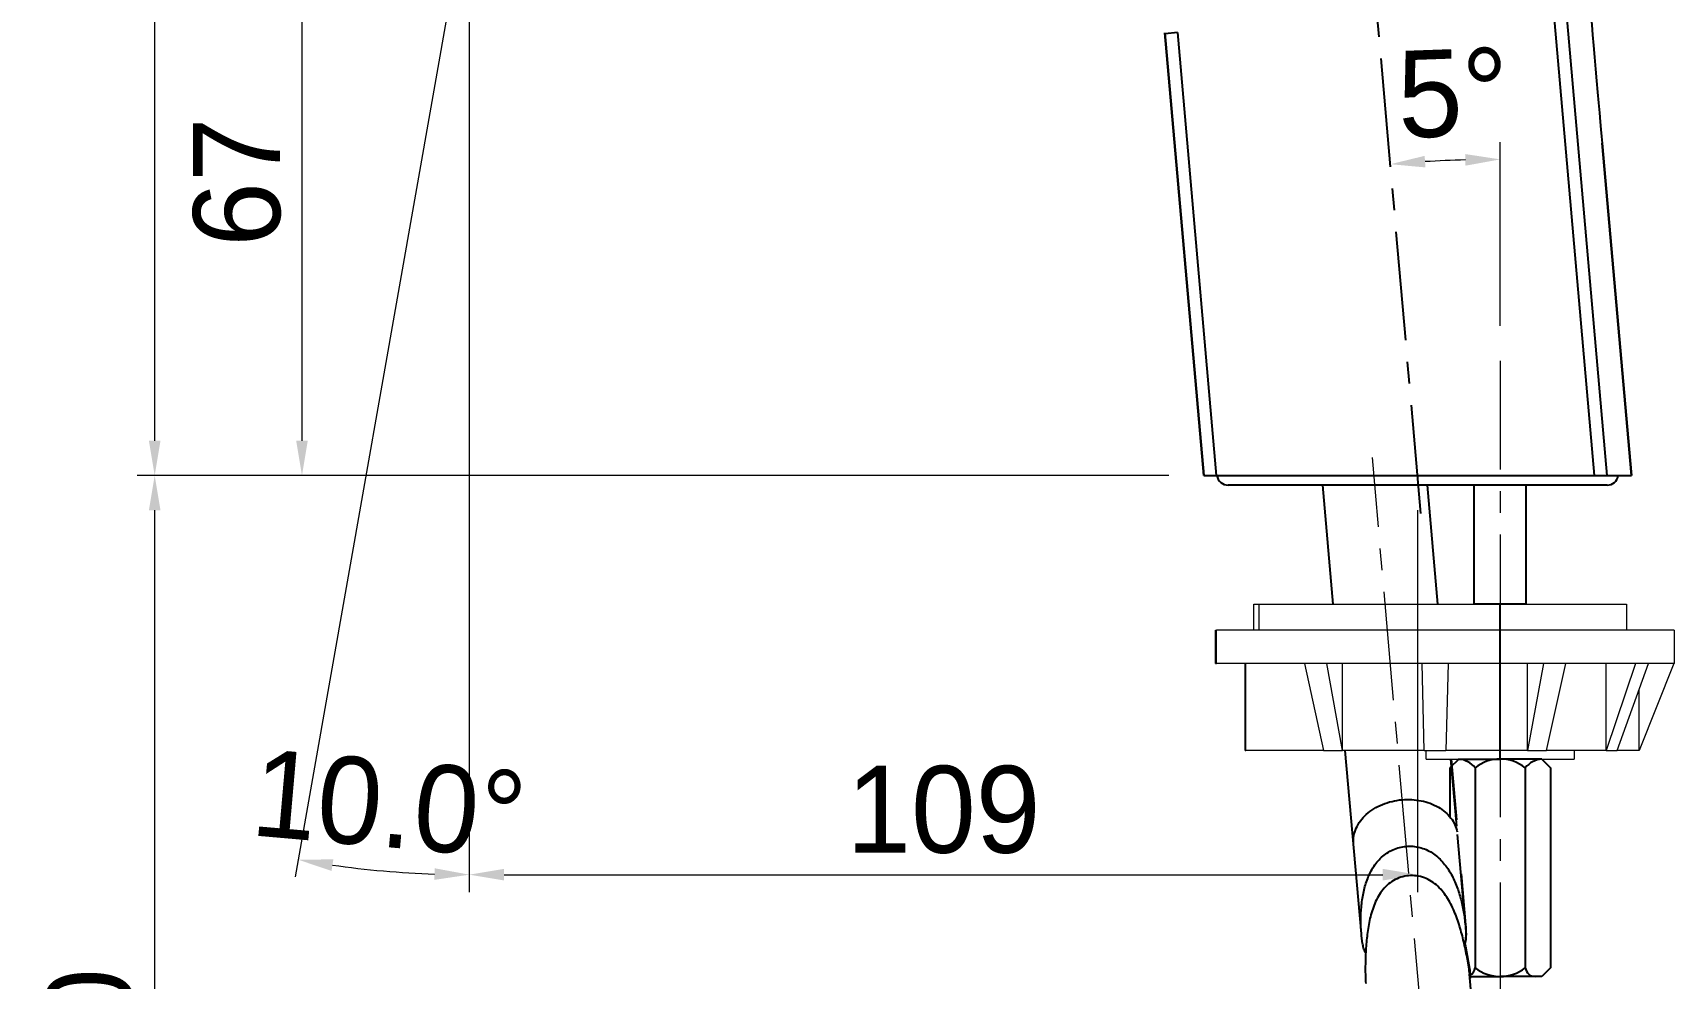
# Model space of a CAD drawing. Extents: x 0 to 790, y 0 to 579.
# Drawn here: x 364.7 to 553.5, y 209.8 to 318.5 of the extents above; entities that cross this region are included whole.
import ezdxf

# ---------------------------------------------------------------- set-up
doc = ezdxf.new("R2010")
doc.units = 0
doc.header["$LTSCALE"] = 10
doc.header["$MEASUREMENT"] = 0
doc.header["$PDMODE"] = 3
doc.header["$PDSIZE"] = -10
doc.linetypes.add('CENTER', pattern=[2, 1.25, -0.25, 0.25, -0.25])
doc.layers.get('0').update_dxf_attribs({"linetype": 'CONTINUOUS'})
doc.layers.get('DEFPOINTS').update_dxf_attribs({"linetype": 'CONTINUOUS'})
for name, color, linetype in [('1', 7, 'CONTINUOUS'), ('BODY', 7, 'CONTINUOUS'), ('DEF_LAYER_ASSEM_MEMBER', 7, 'CONTINUOUS'), ('DEFAULT_1', 7, 'CENTER')]:
    doc.layers.add(name, color=color, linetype=linetype)
doc.styles.add('Daelim Dimension', font='')
doc.styles.get('Daelim Dimension').set_extended_font_data('나눔고딕')
doc.dimstyles.new('DEFAULT', dxfattribs={"dimscale": 2, "dimtxt": 2, "dimasz": 2, "dimexe": 0, "dimexo": 2, "dimgap": 1, "dimtad": 1, "dimdec": 0, "dimzin": 9, "dimdsep": 46, "dimtxsty": 'Daelim Dimension', "dimcen": 0.5, "dimclrd": 5, "dimclre": 5, "dimclrt": 256, "dimadec": 1, "dimazin": 0, "dimtfac": 1, "dimtdec": 0, "dimtix": 1, "dimtmove": 0, "dimatfit": 3, "dimfxl": 0, "dimtolj": 1, "dimtzin": 1, "dimlwd": 9, "dimlwe": 9, "dimarcsym": 0})

# ---------------------------------------------------------------- blocks, each defined once
blk = doc.blocks.new('*D2')
at = {"color": 5, "lineweight": 9, "ltscale": 0.5, "transparency": 16777216}
for p, q in [((531.1742714469257, 404.2306472497947), (376.7626165327074, 404.2306472497946)), ((378.7626165327075, 271.5765475501411), (378.7626165327074, 400.2306472497946)), ((495.3610254515473, 267.5765475501411), (376.7626165327075, 267.5765475501411))]:
    blk.add_line(p, q, dxfattribs=at)
at = {"color": 5, "ltscale": 0.5, "transparency": 16777216}
for points in [[(378.0959498660407, 400.2306472497946), (379.4292831993741, 400.2306472497946), (378.7626165327074, 404.2306472497946)], [(378.0959498660408, 271.5765475501411), (379.4292831993741, 271.5765475501411), (378.7626165327075, 267.5765475501411)]]:
    blk.add_solid(points, dxfattribs=at)
at = {"layer": 'DEFPOINTS', "color": 0, "ltscale": 0.5, "transparency": 16777216}
for p in [(378.7626165327074, 404.2306472497946), (535.1742714469257, 404.2306472497947), (499.3610254515473, 267.5765475501411)]:
    blk.add_point(p, dxfattribs=at)
at = {"color": 7, "ltscale": 0.5, "transparency": 16777216, "insert": (371.3119727558834, 335.9035973999677), "char_height": 10, "attachment_point": 5, "rotation": 90, "style": 'Daelim Dimension'}
blk.add_mtext('\\A1;137', dxfattribs=at)
blk = doc.blocks.new('*D3')
at = {"color": 5, "lineweight": 9, "ltscale": 0.5, "transparency": 16777216}
for p, q in [((410.9300626088137, 335.0440208981412), (393.695234290076, 335.0440208981412)), ((395.695234290076, 331.0440208981412), (395.695234290076, 271.5765475501411)), ((495.3610254515944, 267.5765475501411), (393.695234290076, 267.5765475501411))]:
    blk.add_line(p, q, dxfattribs=at)
at = {"color": 5, "ltscale": 0.5, "transparency": 16777216}
for points in [[(395.0285676234093, 331.0440208981412), (396.3619009567427, 331.0440208981412), (395.695234290076, 335.0440208981412)], [(395.0285676234093, 271.5765475501411), (396.3619009567427, 271.5765475501411), (395.695234290076, 267.5765475501411)]]:
    blk.add_solid(points, dxfattribs=at)
at = {"layer": 'DEFPOINTS', "color": 0, "ltscale": 0.5, "transparency": 16777216}
for p in [(414.9300626088137, 335.0440208981412), (395.695234290076, 267.5765475501411), (499.3610254515944, 267.5765475501411)]:
    blk.add_point(p, dxfattribs=at)
at = {"color": 7, "ltscale": 0.5, "transparency": 16777216, "insert": (388.2517435890745, 301.310284224141), "char_height": 10, "attachment_point": 5, "rotation": 90, "style": 'Daelim Dimension'}
blk.add_mtext('\\A1;67', dxfattribs=at)
blk = doc.blocks.new('*D4')
at = {"color": 5, "lineweight": 9, "ltscale": 0.5, "transparency": 16777216}
for p, q in [((414.9300626091469, 329.043995898141), (414.9300626091443, 219.6840730766555)), ((413.5408771877817, 327.1655588739919), (394.8980178942389, 221.4366498964482))]:
    blk.add_line(p, q, dxfattribs=at)
blk.add_arc((414.9300626091471, 335.0440208982875), 113.3599478216319, 262.0218341121275, 267.9781658879067, dxfattribs=at)
at = {"color": 5, "ltscale": 0.5, "transparency": 16777216}
for points in [[(399.0920225877849, 222.1228015715978), (399.3003509470842, 223.4397590775521), (395.2453142495716, 223.4062654024728)], [(410.9424471463254, 222.4212076404437), (410.9189232587627, 221.0880818382435), (414.9300626091444, 221.6840730766555)]]:
    blk.add_solid(points, dxfattribs=at)
at = {"layer": 'DEFPOINTS', "color": 0, "ltscale": 0.5, "transparency": 16777216}
for p in [(417.882081629447, 351.7857526993411), (414.9300626091471, 335.0440208981411), (414.9300626091471, 333.043995898141), (414.235469898447, 331.1047898860411), (401.7697759214954, 222.4505724902121)]:
    blk.add_point(p, dxfattribs=at)
at = {"color": 7, "ltscale": 0.5, "transparency": 16777216, "insert": (405.7200317952617, 229.7728869851748), "char_height": 10, "attachment_point": 5, "rotation": 355.0000000000178, "style": 'Daelim Dimension'}
blk.add_mtext('\\A1;10.0°', dxfattribs=at)
blk = doc.blocks.new('*D5')
at = {"color": 5, "lineweight": 9, "ltscale": 0.5, "transparency": 16777216}
for p, q in [((414.9300626091471, 329.043995898141), (414.9300626091471, 219.6840730766555)), ((523.9546114713942, 263.576547550141), (523.9546114713942, 219.6840730766555)), ((418.9300626091471, 221.6840730766555), (519.9546114713942, 221.6840730766555))]:
    blk.add_line(p, q, dxfattribs=at)
at = {"color": 5, "ltscale": 0.5, "transparency": 16777216}
for points in [[(418.9300626091471, 222.3507397433222), (418.9300626091471, 221.0174064099889), (414.9300626091471, 221.6840730766555)], [(519.9546114713942, 222.3507397433222), (519.9546114713942, 221.0174064099889), (523.9546114713942, 221.6840730766555)]]:
    blk.add_solid(points, dxfattribs=at)
at = {"layer": 'DEFPOINTS', "color": 0, "ltscale": 0.5, "transparency": 16777216}
for p in [(414.9300626091471, 333.043995898141), (523.9546114713942, 267.576547550141), (523.9546114713942, 221.6840730766555)]:
    blk.add_point(p, dxfattribs=at)
at = {"color": 7, "ltscale": 0.5, "transparency": 16777216, "insert": (469.4423370402706, 229.1275637776569), "char_height": 10, "attachment_point": 5, "style": 'Daelim Dimension'}
blk.add_mtext('\\A1;109', dxfattribs=at)
blk = doc.blocks.new('*D1')
at = {"color": 5, "lineweight": 9, "ltscale": 0.5, "transparency": 16777216}
blk.add_line((533.4546114713941, 284.7765475501411), (533.4546114713938, 305.9163584177163), dxfattribs=at)
blk.add_arc((533.4546114713946, 158.99105067145), 144.9253077462662, 91.58143802994724, 93.41856196998977, dxfattribs=at)
at = {"color": 5, "ltscale": 0.5, "transparency": 16777216}
for points in [[(524.8616821982341, 302.9936044467157), (524.7638158717001, 304.3233412477062), (520.8235386319956, 303.364873867609)], [(529.4457922397776, 304.5277607506093), (529.4641925227104, 303.1945543872259), (533.454611471394, 303.9163584177163)]]:
    blk.add_solid(points, dxfattribs=at)
at = {"layer": 'DEFPOINTS', "color": 0, "ltscale": 0.5, "transparency": 16777216}
for p in [(518.3612641697551, 331.5087997551283), (525.0279542477963, 303.671167734528), (521.3755587808939, 297.055254693441), (533.4546114713941, 280.7765475501411), (533.4546114713941, 272.3406175288916)]:
    blk.add_point(p, dxfattribs=at)
at = {"color": 7, "ltscale": 0.5, "transparency": 16777216, "insert": (527.8659694961561, 316.5898317615059), "char_height": 10, "attachment_point": 2, "rotation": 2.030926116234692, "style": 'Daelim Dimension'}
blk.add_mtext('\\A1;5°', dxfattribs=at)
blk = doc.blocks.new('*D6')
at = {"color": 5, "lineweight": 9, "ltscale": 0.5, "transparency": 16777216}
for p, q in [((495.3610254515944, 267.5765475501411), (376.7626165327074, 267.5765475501411)), ((378.7626165327074, 135.9450391272911), (378.7626165327074, 263.5765475501411)), ((512.8938078384443, 131.9450391272911), (376.7626165327074, 131.9450391272911))]:
    blk.add_line(p, q, dxfattribs=at)
at = {"color": 5, "ltscale": 0.5, "transparency": 16777216}
for points in [[(378.0959498660407, 263.5765475501411), (379.4292831993741, 263.5765475501411), (378.7626165327074, 267.5765475501411)], [(378.0959498660407, 135.9450391272911), (379.4292831993741, 135.9450391272911), (378.7626165327074, 131.9450391272911)]]:
    blk.add_solid(points, dxfattribs=at)
at = {"layer": 'DEFPOINTS', "color": 0, "ltscale": 0.5, "transparency": 16777216}
for p in [(378.7626165327074, 267.5765475501411), (499.3610254515944, 267.5765475501411), (516.8938078384443, 131.9450391272911)]:
    blk.add_point(p, dxfattribs=at)
at = {"color": 7, "ltscale": 0.5, "transparency": 16777216, "insert": (371.3119727558833, 199.760793338716), "char_height": 10, "attachment_point": 5, "rotation": 90, "style": 'Daelim Dimension'}
blk.add_mtext('\\A1;360', dxfattribs=at)

msp = doc.modelspace()

# ---------------------------------------------------------------- linework, layer by layer
at = {"color": 7, "linetype": 'Continuous'}
for p, q in [((494.9086117782471, 318.4678687097411), (499.3610254515471, 267.5765475501411)), ((548.5481974911471, 267.5765475501411), (545.176432767347, 305.7949136734411)), ((546.6295887983471, 267.5765475501411), (548.5481974911471, 267.5765475501411))]:
    msp.add_line(p, q, dxfattribs=at)
at = {"ltscale": 0.5}
for p, q in [((499.3610254515472, 267.5765475501411), (548.5481974911472, 267.576547550141)), ((536.4546114713941, 252.7765475501411), (530.4546114713941, 252.7765475501411)), ((533.4546114713941, 234.976547550141), (533.4546114713941, 252.7765475501411))]:
    msp.add_line(p, q, dxfattribs=at)
at = {"color": 0}
for p, q in [((528.6811087794977, 234.976547550141), (527.6811087794977, 233.976547550141)), ((528.6811087794986, 234.976547550141), (533.454611471394, 234.976547550141)), ((538.2281141632875, 234.976547550141), (533.4546114713921, 234.976547550141)), ((538.2281141632884, 234.976547550141), (539.2281141632884, 233.976547550141)), ((527.6811087794977, 233.9765475501405), (527.6811087794977, 228.3196729003314)), ((530.5678601254449, 233.976547550141), (530.567860125444, 210.9765475501424)), ((536.3413628173412, 233.976547550141), (536.3413628173421, 210.9765475501424)), ((539.2281141632884, 233.9765475501405), (539.2281141632884, 210.9765475501405)), ((529.9653429919468, 209.9765475501416), (533.4546114713949, 209.976547550141)), ((538.2281141632902, 209.9765475501419), (533.4546114713912, 209.976547550141)), ((539.2281141632884, 210.9765475501414), (538.2281141632884, 209.9765475501414))]:
    msp.add_line(p, q, dxfattribs=at)
for centre, radius, start, end in [((528.4328415634845, 232.2282137254603), 2.759524492088364, 39.31351860521259, 84.83826893891487), ((533.454611471393, 230.3098808834745), 4.666666666666556, 90, 128.2132107017478), ((533.454611471393, 230.3098808834745), 4.666666666666556, 51.78678929825219, 90), ((538.4763813793015, 232.2282137254603), 2.759524492088364, 95.16173106108513, 140.6864813947871), ((529.4343884045647, 211.1187221349407), 1.142353603134946, 297.0786692568402, 352.8505661974353), ((533.454611471393, 214.643214216808), 4.666666666666556, 231.7867892982522, 270), ((533.454611471393, 214.643214216808), 4.666666666666556, 270, 308.2132107017478), ((537.4748345382213, 211.1187221349407), 1.142353603134946, 187.1494338025637, 268.985640781283)]:
    msp.add_arc(centre, radius, start, end, dxfattribs=at)
at = {"layer": '1', "color": 7, "linetype": 'Continuous', "lineweight": 18}
for p, q in [((505.145105471394, 249.7765475501411), (505.145105471394, 252.7765475501411)), ((505.145105471394, 252.7765475501411), (505.695371471394, 252.7765475501411)), ((505.695371471394, 252.7765475501411), (547.9546114713941, 252.7765475501411)), ((547.9546114713941, 252.7765475501411), (547.9546114713941, 249.7765475501411)), ((500.737894471394, 249.7765475501411), (500.8240564713941, 249.7765475501411)), ((500.737894471394, 245.976547550141), (500.737894471394, 249.7765475501411)), ((553.4546114713941, 249.7765475501411), (500.8240564713941, 249.7765475501411)), ((553.4546114713941, 249.7765475501411), (553.4546114713941, 245.976547550141)), ((500.737894471394, 245.976547550141), (500.8240564713941, 245.976547550141)), ((510.957284471394, 245.976547550141), (500.8240564713941, 245.976547550141)), ((504.1405574713941, 235.976547550141), (504.1405574713941, 245.976547550141)), ((510.957284471394, 245.976547550141), (513.138713471394, 235.976547550141)), ((513.4908694713939, 245.976547550141), (510.957284471394, 245.976547550141)), ((524.4918454713942, 245.976547550141), (513.5241194713941, 245.976547550141)), ((513.5241194713941, 245.971519550141), (513.5241194713941, 245.976547550141)), ((515.303777471394, 235.976547550141), (513.5241194713941, 245.971519550141)), ((515.303777471394, 235.976547550141), (515.303777471394, 245.976547550141)), ((527.4173774713939, 245.976547550141), (524.4918454713942, 245.976547550141)), ((524.7046114713941, 235.976547550141), (524.4918454713942, 245.976547550141)), ((527.4546114713941, 245.971519550141), (527.2046114713941, 235.976547550141)), ((527.4546114713941, 245.971519550141), (527.4546114713941, 245.976547550141)), ((538.418353471394, 245.976547550141), (527.4546114713941, 245.976547550141)), ((538.418353471394, 245.976547550141), (536.6054454713941, 235.976547550141)), ((536.6054454713941, 235.976547550141), (536.6054454713941, 245.976547550141)), ((540.9519384713941, 245.976547550141), (538.418353471394, 245.976547550141)), ((538.7705094713941, 235.976547550141), (540.983179471394, 245.971519550141)), ((540.983179471394, 245.971519550141), (540.983179471394, 245.976547550141)), ((549.005212471394, 245.976547550141), (540.983179471394, 245.976547550141)), ((549.005212471394, 245.976547550141), (545.652397471394, 235.976547550141)), ((545.652397471394, 235.976547550141), (545.652397471394, 245.976547550141)), ((546.902397471394, 235.976547550141), (550.4848554713941, 245.971519550141)), ((550.467977471394, 245.976547550141), (549.005212471394, 245.976547550141)), ((553.415680471394, 245.976547550141), (549.4213434713942, 235.976547550141)), ((550.4848554713941, 245.971519550141), (550.4848554713941, 245.976547550141)), ((553.415680471394, 245.976547550141), (550.4848554713941, 245.976547550141)), ((553.4546114713941, 245.976547550141), (553.415680471394, 245.976547550141)), ((549.4213434713942, 235.976547550141), (549.4213434713942, 243.004204550141)), ((504.1405574713941, 235.976547550141), (504.215488471394, 235.976547550141)), ((513.138713471394, 235.976547550141), (504.215488471394, 235.976547550141)), ((513.138713471394, 235.976547550141), (515.303777471394, 235.976547550141)), ((524.7046114713941, 235.976547550141), (515.303777471394, 235.976547550141)), ((524.7046114713941, 235.976547550141), (527.2046114713941, 235.976547550141)), ((524.9546114713941, 234.976547550141), (524.9546114713941, 235.976547550141)), ((536.6054454713941, 235.976547550141), (527.2046114713941, 235.976547550141)), ((536.6054454713941, 235.976547550141), (538.7705094713941, 235.976547550141)), ((545.652397471394, 235.976547550141), (538.7705094713941, 235.976547550141)), ((541.9546114713941, 235.976547550141), (541.9546114713941, 234.976547550141)), ((545.652397471394, 235.976547550141), (546.902397471394, 235.976547550141)), ((549.4213434713942, 235.976547550141), (546.902397471394, 235.976547550141)), ((524.9546114713941, 234.976547550141), (541.9546114713941, 234.976547550141))]:
    msp.add_line(p, q, dxfattribs=at)
at = {"layer": '1', "color": 7, "linetype": 'Continuous', "lineweight": 13}
for p, q in [((505.695371471394, 252.7765475501411), (505.695371471394, 249.7765475501411)), ((500.8240564713941, 245.976547550141), (500.8240564713941, 249.7765475501411)), ((504.215488471394, 235.976547550141), (504.215488471394, 245.976547550141))]:
    msp.add_line(p, q, dxfattribs=at)
at = {"layer": '1', "color": 7, "linetype": 'Continuous', "lineweight": 18, "extrusion": (0, 0, -0.9999999999999998)}
msp.add_ellipse((525.8467214713941, 177.8224085501409), major_axis=(-15.37990727061138, 68.05986451083358), ratio=0.3324060000000001, start_param=0.1284232627437628, end_param=0.1297851114596762, dxfattribs=at)
at = {"layer": '1', "color": 7, "linetype": 'Continuous', "lineweight": 18, "extrusion": (0, 0, -1)}
for centre, major_axis, ratio, start_param, end_param in [((525.967394471394, 177.820056550141), (-0.01521229542091391, 68.25395536366875), 0.401159, 0.0535367700024467, 0.0548985952276729), ((526.091339471394, 177.852679550141), (15.34870766851135, 68.03014845802036), 0.332526, 6.261762444668737, 6.263124595932506), ((526.166727471394, 177.821228550141), (24.42981748424564, 68.11341879979014), 0.178447, 6.27271766363645, 6.274079500566901)]:
    msp.add_ellipse(centre, major_axis=major_axis, ratio=ratio, start_param=start_param, end_param=end_param, dxfattribs=at)
at = {"layer": 'BODY', "color": 1, "linetype": 'CENTER', "lineweight": 5}
for p, q in [((533.4546114713941, 280.7765475501411), (533.4546114713941, 206.476547550141)), ((531.6547985506942, 122.194440264041), (518.7545273033942, 269.6452153409411))]:
    msp.add_line(p, q, dxfattribs=at)
at = {"layer": 'DEF_LAYER_ASSEM_MEMBER', "color": 9, "linetype": 'Continuous'}
for p, q in [((535.3155302851254, 369.6062241964945), (544.2419703348461, 267.5765475501411)), ((536.7711739027255, 369.7335765111944), (545.7087558362462, 267.5765475501411)), ((496.3466501801255, 318.4932987841945), (494.9173273524256, 318.3682492402945)), ((496.3466501801255, 318.4932987841945), (500.8012886966461, 267.5765475501411))]:
    msp.add_line(p, q, dxfattribs=at)
at = {"layer": 'DEF_LAYER_ASSEM_MEMBER', "color": 7, "linetype": 'Continuous'}
for p, q in [((499.3610254515471, 267.5765475501411), (494.9086117782471, 318.4678687097411)), ((545.176432767347, 305.7949136734411), (548.5481974911471, 267.5765475501411)), ((499.3610254515942, 267.576547550141), (548.5481974911942, 267.576547550141)), ((545.734611471394, 266.466547550141), (502.1746114713941, 266.466547550141)), ((513.009705674894, 266.466547550141), (514.207425478594, 252.7765475501411)), ((525.0555437253942, 266.466547550141), (526.2532635290939, 252.7765475501411)), ((530.4546114713941, 252.7765475501411), (530.4546114713941, 266.466547550141)), ((536.4546114713941, 252.7765475501411), (536.4546114713941, 266.466547550141)), ((546.404386751047, 267.5765475501411), (548.5481974911471, 267.5765475501411)), ((517.491246887494, 214.871559505441), (515.6447996897156, 235.976547550141)), ((528.4546114713941, 227.244287845341), (527.7781264037701, 234.976547550141)), ((528.4546114713941, 227.9857630213411), (527.8429970759878, 234.976547550141)), ((529.445595406694, 215.9172896340411), (528.5384911180942, 226.285539096341)), ((529.5099611710942, 215.923060755441), (528.9978474344942, 221.7765475501411)), ((534.2442816901943, 161.068054428541), (529.9421314649941, 210.241856517241))]:
    msp.add_line(p, q, dxfattribs=at)
msp.add_lwpolyline([(543.5949026091471, 323.9777598205411), (543.6960921141471, 322.7392450454411), (543.7540583426471, 322.0347802122411), (543.8189029817471, 321.2509940419411), (543.892189087947, 320.370542252641), (543.9755390645471, 319.3760166580411), (544.0705709899471, 318.2508446906411), (544.177183662647, 316.999461448241), (544.2922097199471, 315.6620225793411), (544.411264896147, 314.291350161641), (544.530184364547, 312.9357932236411), (544.645775632047, 311.6309036341411), (544.7557321924471, 310.4010508451411), (544.8577101757471, 309.2702204614411), (544.9500751526471, 308.2539814718411), (545.033187608147, 307.345941414841), (545.1082293133471, 306.5312162679411), (545.176432767347, 305.7949136734411)], dxfattribs=at)
for centre, radius, start, end in [((502.1746114713941, 267.7765475501411), 1.31, 188.9763867816009, 270), ((545.734611471394, 267.7765475501411), 1.31, 270, 351.0236132183991), ((515.4924907961941, 214.6848452007411), 14.0720554117, 3.037143008500144, 5.023187923899862), ((523.8904057505941, 209.690328252241), 6.1413768298, 5.053694025700372, 5.77178936889965)]:
    msp.add_arc(centre, radius, start, end, dxfattribs=at)
at = {"layer": 'DEF_LAYER_ASSEM_MEMBER', "color": 9, "linetype": 'Continuous'}
for points, start_tangent, end_tangent in [([(516.584154740994, 225.239670183341), (516.6216049817941, 226.1348733972411), (516.8873079908943, 227.0157514736411), (518.054141561994, 228.6010807599411), (518.9106142814943, 229.2445596511411), (519.9070719507939, 229.7541963945411), (522.1643741000943, 230.2997505219411)], (-0.08715574274212663, 0.9961946980922296), (0.9961946980922296, 0.08715574274212663)), ([(522.1643741000943, 230.2997505219411), (524.3805445862941, 230.1761323666411), (526.3437263792943, 229.4396408991411), (527.781791436494, 228.192476577841), (528.2378030550941, 227.4293794739411), (528.4948982983941, 226.6078739952411)], (0.9961946980922198, 0.08715574274223901), (0.1803952684609653, -0.9835941983953018))]:
    msp.add_spline(points, degree=3, dxfattribs=dict(at, start_tangent=start_tangent, end_tangent=end_tangent))
at = {"layer": 'DEF_LAYER_ASSEM_MEMBER', "color": 7, "linetype": 'Continuous'}
for points, start_tangent, end_tangent in [([(517.4917720651941, 214.8654764408411), (517.4269970155941, 216.426208733741), (517.4989042090941, 217.9926201071411), (517.7252206252941, 219.5449974136411), (518.1470232174942, 221.0558096144411), (518.8237088328941, 222.4698340118411), (519.8136694128942, 223.6822882544411), (521.1173680704941, 224.5457366160411), (522.633358821094, 224.9392306316411)], (-0.08724757151870982, 0.9961866598504959), (0.9961946980918303, 0.08715574274669069)), ([(522.633358821094, 224.9392306316411), (524.1946442552941, 224.8149641149411), (525.628429436394, 224.1910680115411), (526.8138022902939, 223.169002076241), (527.725815306594, 221.893960545441), (528.4036094309942, 220.4792859749411), (528.8960832416941, 218.989718849841), (529.2389129256941, 217.4595165285411), (529.4461370716939, 215.9111743082411)], (0.9961946980913929, 0.08715574275168855), (0.08705598622619287, -0.9962034206236119)), ([(522.9285951207941, 221.564664284241), (521.1869193890942, 221.008318173841), (519.8326299817942, 219.7783853673411), (518.9539730883943, 218.166764471441), (518.432588121694, 216.4057492515411), (518.1402919311942, 214.593137957141), (517.9939350562942, 212.761441631241), (517.9591976878941, 211.842458708341), (517.945090184994, 210.9244178329411), (517.9516178454941, 210.0173860317411), (517.9892253161942, 209.1798191611411)], (-0.9961946980918746, -0.08715574274618361), (0.0865001437815391, -0.9962518382044638)), ([(529.943475785194, 210.2270163387411), (529.8348117953941, 211.0590772688411), (529.6836976396941, 211.953380324641), (529.5103744196939, 212.8548806392411), (529.316575613294, 213.753716092441), (528.8543531935942, 215.5318563633411), (528.2517257334943, 217.2658452333411), (527.4324688106941, 218.9092249685411), (526.2873136737941, 220.3435015283411), (524.7401684104942, 221.319302820441), (522.9285951207941, 221.564664284241)], (-0.08848003146217182, 0.9960779507811892), (-0.9961946980914711, -0.08715574275079632)), ([(529.4461370716939, 215.9111743082411), (529.486404960494, 215.2984085154411), (529.4942085733941, 214.696516416541), (529.4540773860939, 214.1284724760411), (529.406897933194, 213.8775426374411), (529.3360194523942, 213.6718031511411)], (0.08705598622089192, -0.9962034206240751), (-0.428806007544118, -0.9033965950201904)), ([(529.4803406030941, 213.920779999841), (529.5335993119942, 214.262965399041), (529.556986081394, 214.639329344241), (529.544780559594, 215.4304294798411)], (0.2239813177455051, 0.9745934379529688), (-0.05248452628257144, 0.9986217374466141)), ([(517.9885977221942, 212.6797782559411), (517.8831756467943, 212.8702705063411), (517.7932315920942, 213.1092185245411), (517.6552191421941, 213.6615063000411), (517.5584721278941, 214.2553324299411), (517.4917720651941, 214.8654764408411)], (-0.5781513825436772, 0.8159295183181173), (-0.0872475715271624, 0.9961866598497556)), ([(529.3522817937941, 213.5942912884411), (529.3907576594942, 213.6579295173411), (529.4803406030941, 213.920779999841)], (0.5820873601480375, 0.8131262541302482), (0.2239813176430762, 0.974593437976509)), ([(529.3982818097942, 213.683112801841), (529.7468879333941, 211.9655681057411), (529.8918348650942, 211.1118961170411), (530.000647919694, 210.3079446391411)], (0.2205820794246502, -0.9753684156444157), (0.1002889176570129, -0.9949583574176284)), ([(529.997265852494, 209.8106339997411), (529.9835868598942, 209.7887983591411)], (-0.4146554791496282, -0.9099784797516876), (-0.6628168074396646, -0.7487815968461635)), ([(530.0079084922942, 210.231317689541), (530.0206692555943, 209.9616488877411), (530.0135029538941, 209.8707271259411), (529.997265852494, 209.8106339997411)], (0.08781130406376485, -0.9961371265436406), (-0.4146554800829456, -0.9099784793263972))]:
    msp.add_spline(points, degree=3, dxfattribs=dict(at, start_tangent=start_tangent, end_tangent=end_tangent))
at = {"layer": 'DEFAULT_1', "color": 1, "linetype": 'CENTER'}
msp.add_line((524.337058745447, 263.2051552041411), (512.872649522047, 394.2439522477411), dxfattribs=at)

# ---------------------------------------------------------------- dimensions: what is measured, and where the dimension line sits
at = {"color": 5, "ltscale": 0.5}
for base, p1, p2, picture, middle in [((378.7626165327074, 404.2306472497946), (499.3610254515471, 267.576547550141), (535.1742714469254, 404.2306472497945), '*D2', (371.3119727558834, 335.9035973999677)), ((395.695234290076, 267.5765475501411), (414.9300626088135, 335.0440208981411), (499.3610254515942, 267.576547550141), '*D3', (388.2517435890745, 301.310284224141))]:
    dim = msp.add_linear_dim(base=base, p1=p1, p2=p2, angle=90, dimstyle='DEFAULT', override={"dimtxt": 5, "dimexe": 1, "dimdec": 0, "dimclrd": 5, "dimclre": 5, "dimclrt": 7}, dxfattribs=at)
    dim.commit()
    dim.dimension.update_dxf_attribs({"geometry": picture, "text_midpoint": middle})
dim = msp.add_angular_dim_2l(base=(401.7697759214954, 222.4505724902121), line1=((417.882081629447, 351.7857526993411), (414.235469898447, 331.1047898860411)), line2=((414.9300626091471, 335.0440208981411), (414.9300626091471, 333.043995898141)), dimstyle='DEFAULT', override={"dimtxt": 5, "dimexe": 1, "dimdec": 0, "dimclrd": 5, "dimclre": 5, "dimclrt": 7}, dxfattribs=at)
dim.commit()
dim.dimension.update_dxf_attribs({"geometry": '*D4', "text_midpoint": (405.7200317952617, 229.7728869851748)})
dim = msp.add_linear_dim(base=(523.9546114713942, 221.6840730766555), p1=(414.9300626091471, 333.043995898141), p2=(523.9546114713942, 267.576547550141), dimstyle='DEFAULT', override={"dimtxt": 5, "dimexe": 1, "dimdec": 0, "dimclrd": 5, "dimclre": 5, "dimclrt": 7}, dxfattribs=at)
dim.commit()
dim.dimension.update_dxf_attribs({"geometry": '*D5', "text_midpoint": (469.4423370402706, 229.1275637776569)})
dim = msp.add_angular_dim_2l(base=(525.0279542477963, 303.671167734528), line1=((533.4546114713941, 280.7765475501411), (533.4546114713941, 272.3406175288916)), line2=((521.375558780894, 297.0552546934411), (518.3612641697551, 331.5087997551283)), dimstyle='DEFAULT', override={"dimtxt": 5, "dimexe": 1, "dimdec": 0, "dimclrd": 5, "dimclre": 5, "dimclrt": 7, "dimadec": 0}, dxfattribs=at)
dim.commit()
dim.dimension.update_dxf_attribs({"geometry": '*D1', "text_midpoint": (528.3186143107587, 303.8253227154518), "dimtype": 130})
dim = msp.add_linear_dim(base=(378.7626165327074, 267.5765475501411), p1=(516.8938078384441, 131.9450391272911), p2=(499.3610254515942, 267.576547550141), angle=90, text='360', dimstyle='DEFAULT', override={"dimtxt": 5, "dimexe": 1, "dimdec": 0, "dimclrd": 5, "dimclre": 5, "dimclrt": 7}, dxfattribs=at)
dim.commit()
dim.dimension.update_dxf_attribs({"geometry": '*D6', "text_midpoint": (371.3119727558833, 199.760793338716)})

doc.saveas('drawing.dxf')
